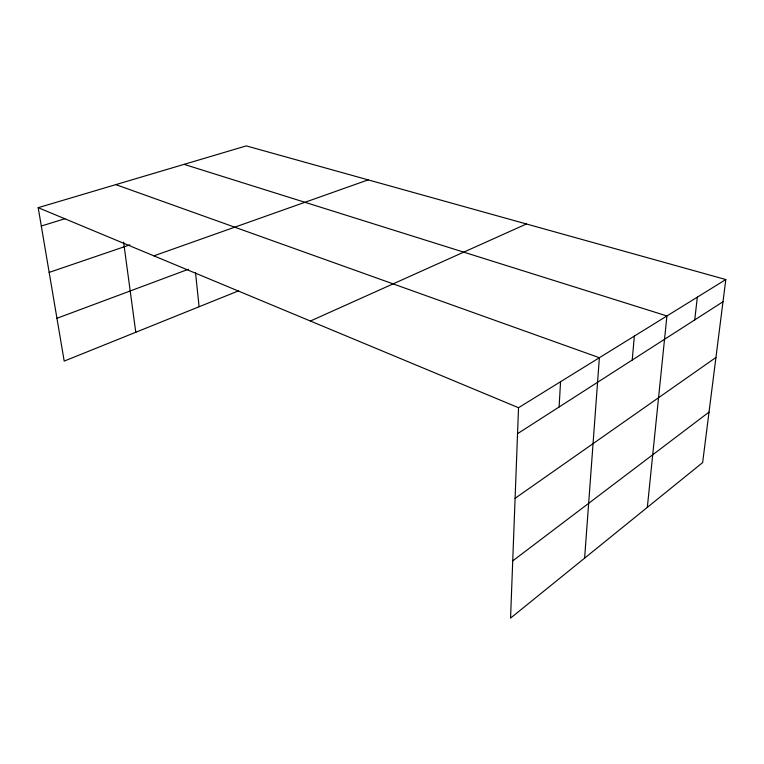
<?xml version="1.0" encoding="UTF-8"?>
<svg xmlns="http://www.w3.org/2000/svg" width="764" height="764" viewBox="0 0 764 764"><rect width="100%" height="100%" fill="white"/><g stroke="black" fill="none" stroke-linecap="round" stroke-linejoin="round"><path stroke-width="1.15" d="M725.8 279.548L518.527 407.718L510.562 618.105L702.641 462.583L725.8 279.548L246.275 145.895L38.2 207.674L64.195 361.105L238.559 290.845M559.114 406.992L560.547 381.733M584.613 558.15L599.377 357.724L115.841 184.621M632.229 360.045L634.349 336.093M647.328 507.363L666.924 315.952L184.086 164.355M694.724 319.906L697.341 297.148M512.73 560.881L709.03 412.102M515.098 498.3L715.935 357.485M517.543 433.685L722.992 301.751M310.394 321.033L526.415 223.976M56.937 318.292L188.355 269.272M153.889 255.854L368.172 179.865M49.163 272.404L129.88 244.862M41.313 226.029L64.969 218.705M38.2 207.674L518.527 407.718M123.606 242.102L135.782 332.264M195.517 272.71L199.108 306.746"/></g></svg>
